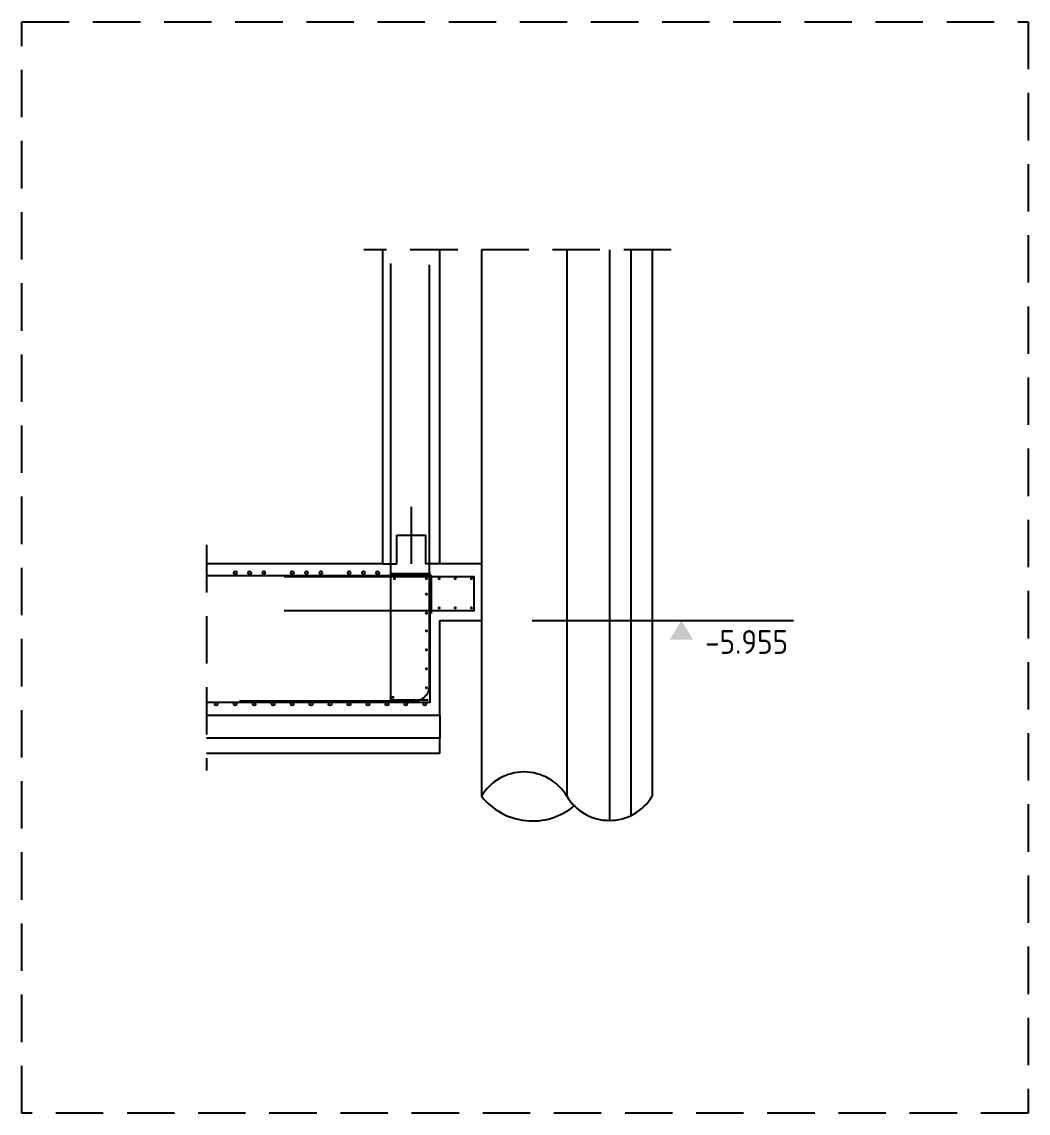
# Model space of a CAD drawing. Extents: x -45 to 98, y -32 to 51.
# Drawn here: x 71.02 to 76.33, y -31.31 to -25.56 of the extents above; entities that cross this region are included whole.
import ezdxf

# ---------------------------------------------------------------- set-up
doc = ezdxf.new("R2010")
doc.units = 0
doc.header["$LTSCALE"] = 0.5
for name, pattern in [('AUSGEZOGEN', [1000.01, 1000, 0.01]), ('DASHED', [0.75, 0.5, -0.25]), ('STRICHLINIE', [0.75, 0.5, -0.25])]:
    doc.linetypes.add(name, pattern=pattern)
for name, color, linetype in [('AFU', 7, 'Continuous'), ('BETON', 7, 'Continuous'), ('DETAIL', 7, 'Continuous'), ('HILFE', 7, 'Continuous'), ('koten', 7, 'Continuous'), ('RND', 7, 'Continuous'), ('RND-1', 7, 'Continuous'), ('SFP_Hilfe', 7, 'Continuous')]:
    doc.layers.add(name, color=color, linetype=linetype)
doc.layers.add('NOPLOT', color=7, linetype='Continuous', plot=False)
doc.layers.add('Verbau', color=7, linetype='Continuous', plot=False)
doc.styles.add('txt', font='isocp.shx')

# ---------------------------------------------------------------- blocks, each defined once
blk = doc.blocks.new('okrd_u')
at = {"layer": 'koten', "color": 7, "linetype": 'Continuous'}
blk.add_solid([(-0.125, -0.202), (0.125, -0.202), (0, 0)], dxfattribs=at)
at = {"layer": 'koten', "style": 'txt'}
blk.add_attdef('OKRD', (0.25, -0.35), '', height=0.25, dxfattribs=at)

msp = doc.modelspace()

# ---------------------------------------------------------------- linework, layer by layer
at = {"layer": 'AFU', "color": 1, "linetype": 'AUSGEZOGEN'}
msp.add_line((73.076, -28.115), (73.076, -28.415), dxfattribs=at)
at = {"layer": 'AFU', "color": 8, "linetype": 'AUSGEZOGEN'}
for p, q in [((73.001, -28.415), (73.001, -28.265)), ((73.001, -28.265), (73.151, -28.265)), ((73.151, -28.265), (73.151, -28.415)), ((72.926, -28.415), (73.001, -28.415)), ((73.226, -28.415), (73.151, -28.415))]:
    msp.add_line(p, q, dxfattribs=at)
at = {"layer": 'BETON', "color": 6, "linetype": 'AUSGEZOGEN'}
for p, q in [((72.926, -28.415), (72.926, -26.76)), ((73.226, -28.415), (73.226, -26.76)), ((72.926, -28.415), (71.9965, -28.415)), ((73.446, -28.415), (73.226, -28.415)), ((73.446, -28.415), (73.446, -28.715)), ((73.226, -29.215), (73.226, -28.715)), ((73.226, -28.715), (73.446, -28.715)), ((73.226, -29.215), (71.9965, -29.215))]:
    msp.add_line(p, q, dxfattribs=at)
at = {"layer": 'DETAIL', "color": 102, "linetype": 'STRICHLINIE'}
msp.add_lwpolyline([(71.0235, -31.3114), (71.0235, -25.5583), (76.328, -25.5583), (76.328, -31.3114)], close=True, dxfattribs=at)
at = {"layer": 'HILFE', "color": 102, "linetype": 'AUSGEZOGEN'}
for p, q in [((73.713, -28.715), (75.0916, -28.715)), ((73.226, -29.215), (73.226, -29.335)), ((73.226, -29.335), (71.9965, -29.335)), ((73.226, -29.415), (73.226, -29.335)), ((73.226, -29.415), (71.9965, -29.415))]:
    msp.add_line(p, q, dxfattribs=at)
at = {"layer": 'NOPLOT', "color": 191, "linetype": 'Continuous'}
msp.add_lwpolyline([(72.966, -27.3332), (72.966, -29.1332), (73.166, -29.1332)], dxfattribs=at)
at = {"layer": 'RND', "color": 1, "linetype": 'AUSGEZOGEN'}
msp.add_lwpolyline([(73.171, -26.8397), (73.171, -29.0597, -0.414214), (73.091, -29.1397), (72.171, -29.1397)], format="xyb", dxfattribs=at)
for points in [[(72.966, -26.8332), (72.966, -29.1332), (73.166, -29.1332)], [(71.9965, -28.4769), (73.1814, -28.4769), (73.1814, -28.6769)], [(72.406, -28.4829), (73.406, -28.4829), (73.406, -28.6629), (72.406, -28.6629)]]:
    msp.add_lwpolyline(points, dxfattribs=at)
at = {"layer": 'RND', "color": 7, "linetype": 'AUSGEZOGEN', "const_width": 0.008}
for points in [[(72.9911, -28.4933, -1), (72.9831, -28.4933, -1)], [(73.16, -28.4933, -1), (73.152, -28.4933, -1)], [(73.227, -28.4933, -1), (73.219, -28.4933, -1)], [(73.312, -28.4933, -1), (73.304, -28.4933, -1)], [(73.397, -28.4933, -1), (73.389, -28.4933, -1)], [(73.16, -28.5755, -1), (73.152, -28.5755, -1)], [(73.227, -28.6479, -1), (73.219, -28.6479, -1)], [(73.312, -28.6479, -1), (73.304, -28.6479, -1)], [(73.397, -28.6479, -1), (73.389, -28.6479, -1)], [(73.16, -28.6755, -1), (73.152, -28.6755, -1)], [(73.16, -28.769, -1), (73.152, -28.769, -1)], [(73.16, -28.869, -1), (73.152, -28.869, -1)], [(73.16, -28.969, -1), (73.152, -28.969, -1)], [(73.16, -29.069, -1), (73.152, -29.069, -1)], [(72.9837, -29.1195, -1), (72.9757, -29.1195, -1)]]:
    msp.add_lwpolyline(points, format="xyb", close=True, dxfattribs=at)
at = {"layer": 'RND', "color": 7, "linetype": 'AUSGEZOGEN'}
for centre in [(72.1491, -28.4626), (72.2991, -28.4626), (72.4491, -28.4626), (72.5991, -28.4626), (72.7491, -28.4626), (72.8991, -28.4626), (72.048, -29.1545), (72.148, -29.1545), (72.248, -29.1545), (72.348, -29.1545), (72.448, -29.1545), (72.548, -29.1545), (72.648, -29.1545), (72.748, -29.1545), (72.848, -29.1545), (72.948, -29.1545), (73.048, -29.1545), (73.148, -29.1545)]:
    msp.add_circle(centre, 0.008, dxfattribs=at)
at = {"layer": 'RND', "color": 102, "linetype": 'AUSGEZOGEN'}
for centre in [(72.2241, -28.4626), (72.5241, -28.4626), (72.8241, -28.4626)]:
    msp.add_circle(centre, 0.008, dxfattribs=at)
at = {"layer": 'RND-1', "color": 1, "linetype": 'AUSGEZOGEN'}
msp.add_lwpolyline([(72.9737, -28.4667), (73.1737, -28.4667), (73.1737, -29.1467), (71.9965, -29.1467)], dxfattribs=at)
at = {"layer": 'SFP_Hilfe', "color": 102, "linetype": 'DASHED'}
for p, q in [((74.446, -26.76), (72.826, -26.76)), ((71.9965, -28.3158), (71.9965, -29.5046))]:
    msp.add_line(p, q, dxfattribs=at)
at = {"layer": 'Verbau', "color": 171}
for p, q in [((73.446, -26.76), (73.446, -29.6406)), ((73.896, -26.76), (73.896, -29.6406)), ((74.121, -26.76), (74.121, -29.7682, -0.0411)), ((74.2335, -26.76), (74.2335, -29.7428, -0.0329)), ((74.346, -26.76), (74.346, -29.6406))]:
    msp.add_line(p, q, dxfattribs=at)
for centre, radius, start, end in [((73.671, -29.775), 0.2621, 30.86482, 149.13518), ((73.7157, -29.4274), 0.3437, 218.32437, 309.81071), ((74.121, -29.5061), 0.2621, 210.86482, 329.13518)]:
    msp.add_arc(centre, radius, start, end, dxfattribs=at)

# ---------------------------------------------------------------- block references
at = {"layer": 'koten', "color": 7, "linetype": 'AUSGEZOGEN', "xscale": 0.5, "yscale": 0.5, "zscale": 0.5}
msp.add_blockref('okrd_u', (74.5, -28.715), dxfattribs=at).add_auto_attribs({'OKRD': '-5.955'})

doc.saveas('drawing.dxf')
